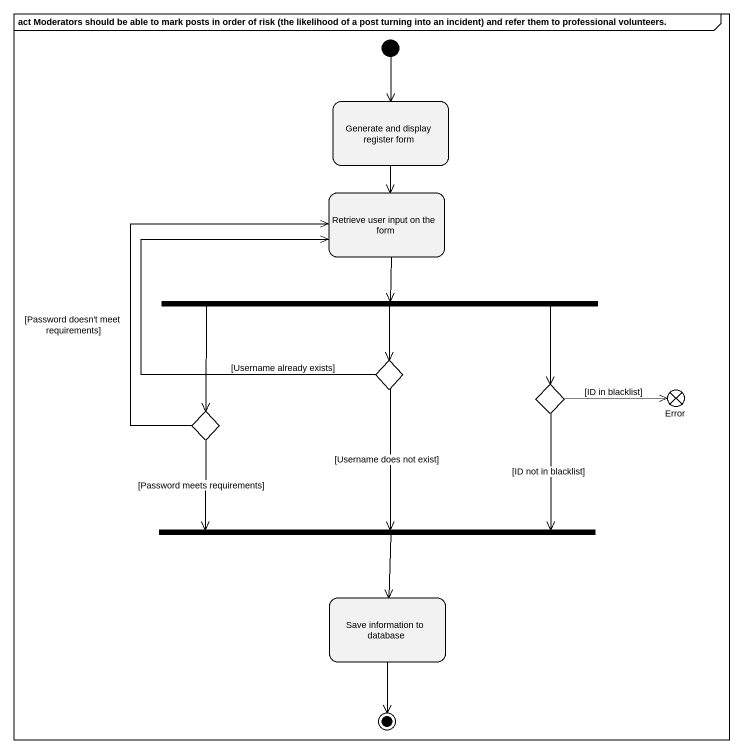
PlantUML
@startuml
mainframe act Moderators should be able to mark posts in order of risk (the likelihood of a post turning into an incident) and refer them to professional volunteers.
hide empty description
state "Generate and display register form" as Generate_and_display
state "Retrieve user input on the form" as Retrieve_user_input_on_the
state fork1 <<fork>>
state choice1 <<choice>>
state choice2 <<choice>>
state choice3 <<choice>>
state Error <<end>>
state fork2 <<join>>
state "Save information to database" as Save_information_to_database
[*] --> Generate_and_display
Generate_and_display --> Retrieve_user_input_on_the
Retrieve_user_input_on_the --> fork1
fork1 --> choice1
fork1 --> choice2
fork1 -right-> choice3
choice1 -up-> Retrieve_user_input_on_the : [Username already exists]
choice1 --> fork2 : [Username does not exist]
choice2 -up-> Retrieve_user_input_on_the : [Password doesn't meet requirements]
choice2 --> fork2 : [Password meets requirements]
choice3 -right-> Error : [ID in blacklist]
choice3 --> fork2 : [ID not in blacklist]
fork2 --> Save_information_to_database
Save_information_to_database --> [*]
@enduml
